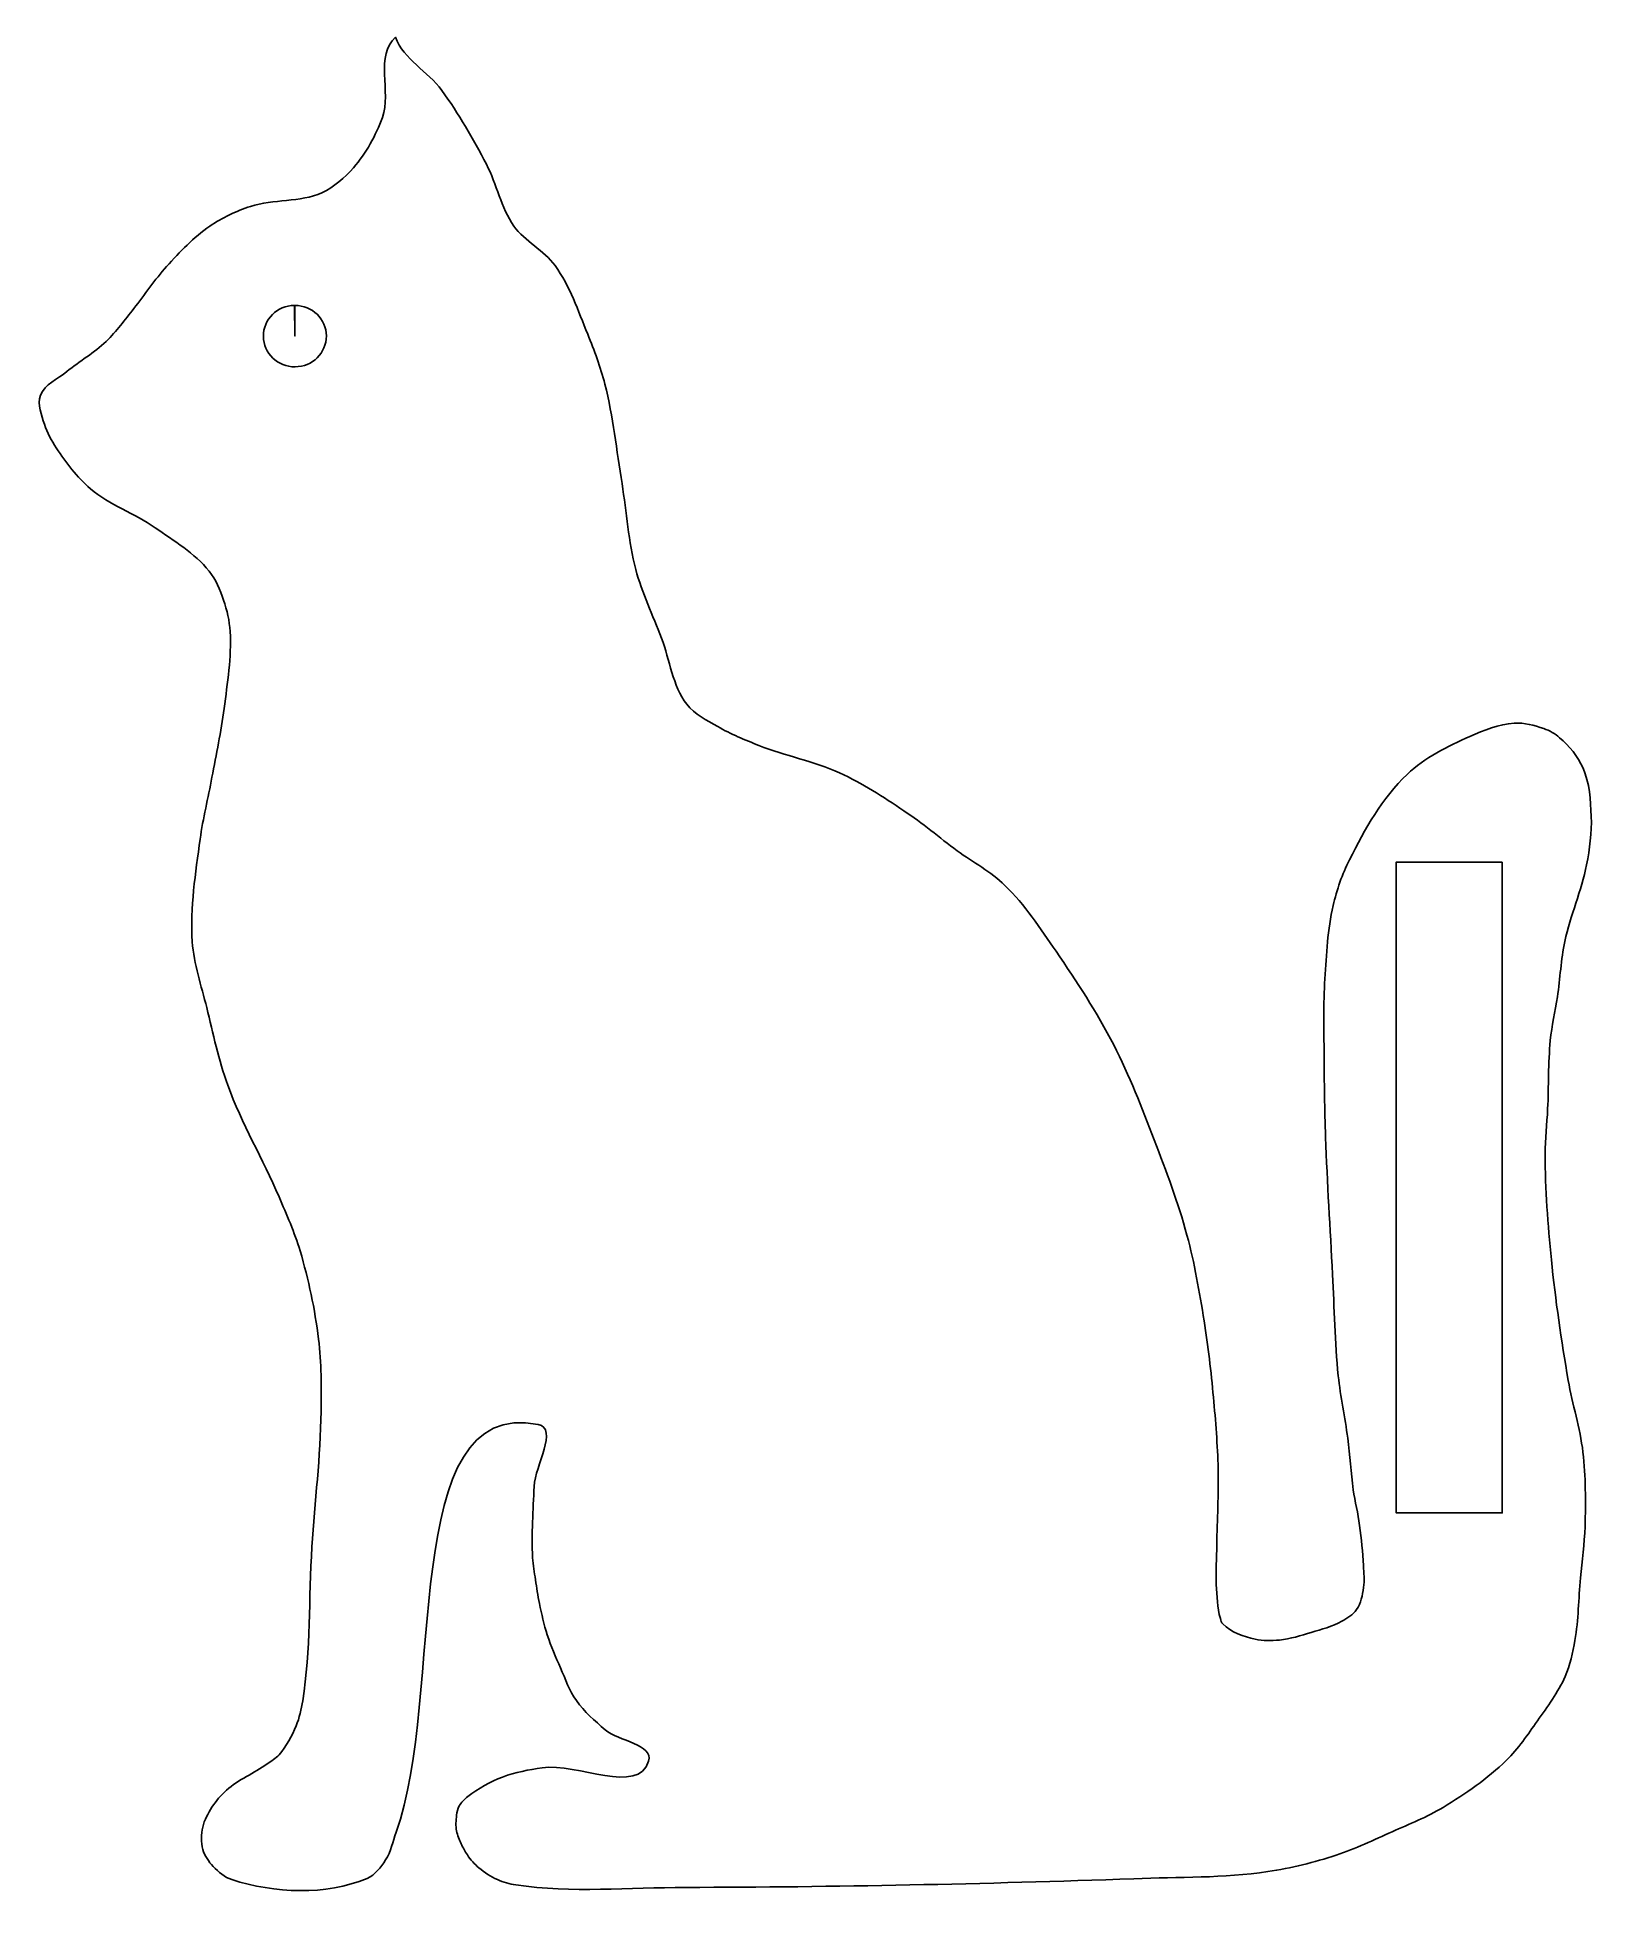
# Model space of a CAD drawing. Header units: millimetres. Extents: x 1 to 207, y 7 to 252.
import ezdxf

# ---------------------------------------------------------------- set-up
doc = ezdxf.new("R2010")
doc.units = ezdxf.units.MM
doc.layers.add('Layer_1', color=7, linetype='CONTINUOUS')

msp = doc.modelspace()

# ---------------------------------------------------------------- linework, layer by layer
at = {"layer": 'Layer_1', "color": 1}
for points in [[(48.745078, 252.274898), (48.745078, 252.274919), (48.7451, 252.274919), (48.7451, 252.274941), (48.745055, 252.274981), (48.745025, 252.274981), (48.744995, 252.274981), (48.744985, 252.274981)], [(195.04301, 143.26527), (181.04301, 143.26527), (181.04301, 57.26527), (195.04301, 57.26527)]]:
    msp.add_lwpolyline(points, close=True, dxfattribs=at)
msp.add_lwpolyline([(35.432629, 216.840561), (35.439561, 212.780342), (35.391549, 216.840273)], dxfattribs=at)
for points in [[(48.744985, 252.274981), (46.014884, 249.955996), (48.209682, 245.044309), (47.00652, 241.670359)], [(48.7539, 252.285381), (48.7504, 252.288381), (48.74309, 252.279081), (48.745, 252.274981)], [(54.85962, 245.256528), (53.030985, 247.763186), (49.833292, 249.369209), (48.745078, 252.274898)], [(48.7451, 252.274941), (48.7467, 252.279241), (48.75737, 252.282441), (48.7539, 252.285381)], [(60.760362, 235.497612), (59.001492, 238.86762), (57.099985, 242.185479), (54.85962, 245.256528)], [(47.00652, 241.670359), (46.149964, 239.268373), (44.853816, 236.971887), (43.187916, 235.041083)], [(43.187916, 235.041083), (42.029143, 233.698047), (40.628155, 232.47705), (39.015607, 231.738003)], [(64.391587, 227.327354), (62.678304, 229.765952), (62.139314, 232.855531), (60.760362, 235.497612)], [(39.015607, 231.738003), (36.104598, 230.403859), (32.621045, 230.933241), (29.581684, 229.925173)], [(29.581684, 229.925173), (27.687492, 229.296924), (25.837743, 228.446933), (24.192448, 227.317481)], [(24.192448, 227.317481), (22.046805, 225.844554), (20.249384, 223.901704), (18.49309, 221.981098)], [(69.838423, 222.107471), (68.366934, 224.146743), (65.83724, 225.269686), (64.391587, 227.327354)], [(18.49309, 221.981098), (16.905086, 220.244526), (15.628019, 218.246629), (14.146932, 216.418016)], [(74.150503, 213.029409), (72.883818, 216.13075), (71.798689, 219.390825), (69.838423, 222.107471)], [(14.146932, 216.418016), (12.960265, 214.952907), (11.872592, 213.389277), (10.510232, 212.085935)], [(35.391549, 216.840273), (33.095826, 216.813125), (31.254613, 214.979501), (31.275421, 212.741112)], [(39.603833, 212.799544), (39.594349, 215.038012), (37.7285, 216.845626), (35.432629, 216.840561)], [(10.510232, 212.085935), (8.927347, 210.571622), (6.979505, 209.487676), (5.294843, 208.087468)], [(31.275421, 212.741112), (31.296229, 210.502723), (33.171206, 208.70411), (35.467031, 208.720217)], [(35.467031, 208.720217), (37.762855, 208.736324), (39.613316, 210.561075), (39.603833, 212.799544)], [(76.420018, 206.447806), (75.842742, 208.695495), (75.027959, 210.881055), (74.150503, 213.029409)], [(5.294843, 208.087468), (4.095715, 207.090812), (2.354375, 206.422291), (1.817918, 204.95824)], [(78.689535, 193.28463), (77.959546, 197.676845), (77.527602, 202.135302), (76.420018, 206.447806)], [(1.817918, 204.95824), (1.375238, 203.750117), (1.959726, 202.36298), (2.339457, 201.133618)], [(2.339457, 201.133618), (2.683632, 200.019365), (3.264213, 198.979365), (3.904073, 198.00438)], [(3.904073, 198.00438), (5.190488, 196.04421), (6.64254, 194.13938), (8.424077, 192.61515)], [(8.424077, 192.61515), (10.952948, 190.45153), (14.24704, 189.36698), (16.974696, 187.46006)], [(80.505147, 181.93705), (79.52513, 185.6402), (79.317575, 189.50583), (78.689535, 193.28463)], [(16.974696, 187.46006), (19.474313, 185.71256), (22.188518, 184.09777), (24.102394, 181.72313)], [(83.90942, 172.85899), (82.763481, 175.88079), (81.331957, 178.81281), (80.505147, 181.93705)], [(24.102394, 181.72313), (24.996835, 180.61335), (25.546737, 179.24485), (26.014704, 177.89851)], [(26.014704, 177.89851), (26.481122, 176.55662), (26.793607, 175.14395), (26.883933, 173.72619)], [(26.883933, 173.72619), (27.099983, 170.33505), (26.516076, 166.9342), (26.088116, 163.56324)], [(87.257846, 164.12682), (85.357039, 166.59765), (85.014792, 169.94416), (83.90942, 172.85899)], [(26.088116, 163.56324), (25.700506, 160.5101), (25.042386, 157.49731), (24.485931, 154.47039)], [(91.342976, 161.17644), (89.891691, 162.02215), (88.282043, 162.79548), (87.257846, 164.12682)], [(96.789807, 158.67998), (94.934268, 159.41883), (93.068593, 160.17087), (91.342976, 161.17644)], [(190.78401, 159.87479), (187.8235, 158.56178), (184.81368, 157.08469), (182.46638, 154.85337)], [(196.62863, 161.63001), (194.59756, 161.51786), (192.6435, 160.69949), (190.78401, 159.87479)], [(200.54342, 160.91188), (199.29745, 161.36761), (197.95332, 161.70315), (196.62863, 161.63001)], [(202.64024, 159.71166), (202.03337, 160.24108), (201.29976, 160.63524), (200.54342, 160.91188)], [(205.73187, 155.69493), (205.05519, 157.24309), (203.91343, 158.60095), (202.64024, 159.71166)], [(107.45654, 155.04875), (104.04201, 156.61342), (100.27931, 157.29051), (96.789807, 158.67998)], [(115.9469, 150.05985), (113.21439, 151.87876), (110.44068, 153.6813), (107.45654, 155.04875)], [(182.46638, 154.85337), (179.17892, 151.72834), (176.89606, 147.62487), (174.853, 143.57529)], [(206.81729, 149.30073), (206.73819, 151.46117), (206.59771, 153.714), (205.73187, 155.69493)], [(24.485931, 154.47039), (23.984543, 151.74302), (23.289009, 149.0482), (22.921316, 146.29961)], [(123.01138, 144.7631), (120.64246, 146.50973), (118.39694, 148.42897), (115.9469, 150.05985)], [(206.20937, 142.92063), (206.60526, 145.01996), (206.89541, 147.16583), (206.81729, 149.30073)], [(22.921316, 146.29961), (22.320221, 141.80628), (21.561662, 137.26189), (21.878236, 132.7396)], [(129.31478, 140.19313), (127.45106, 141.99919), (125.10022, 143.22297), (123.01138, 144.7631)], [(174.853, 143.57529), (173.88767, 141.6619), (173.18732, 139.60358), (172.7046, 137.51554)], [(203.32013, 132.78861), (204.03584, 136.22688), (205.55855, 139.46949), (206.20937, 142.92063)], [(136.06184, 131.4768), (133.97011, 134.49746), (131.95332, 137.63622), (129.31478, 140.19313)], [(172.7046, 137.51554), (171.97388, 134.35475), (171.80171, 131.08379), (171.60066, 127.84587)], [(21.878236, 132.7396), (22.085409, 129.78011), (23.083375, 126.92849), (23.790544, 124.04728)], [(202.34254, 125.46337), (202.70239, 127.90034), (202.81811, 130.37691), (203.32013, 132.78861)], [(143.68628, 119.11284), (141.46005, 123.41264), (138.81837, 127.4961), (136.06184, 131.4768)], [(171.60066, 127.84587), (171.39398, 124.51728), (171.48291, 121.17638), (171.49711, 117.84141)], [(201.40864, 119.69593), (201.6026, 121.63377), (202.05805, 123.53674), (202.34254, 125.46337)], [(23.790544, 124.04728), (24.63495, 120.60692), (25.365729, 117.12108), (26.572085, 113.79035)], [(149.04401, 106.54282), (147.4087, 110.79387), (145.78046, 115.06809), (143.68628, 119.11284)], [(201.05578, 110.64848), (201.20207, 113.66304), (201.10808, 116.69283), (201.40864, 119.69593)], [(171.49711, 117.84141), (171.51261, 114.2003), (171.57691, 110.55888), (171.70317, 106.91992)], [(26.572085, 113.79035), (28.417604, 108.6949), (31.236113, 104.00263), (33.352092, 99.01342)], [(200.70997, 104.69249), (200.70797, 106.68116), (200.95939, 108.66214), (201.05578, 110.64848)], [(153.37138, 93.97279), (152.21302, 98.25006), (150.63502, 102.40693), (149.04401, 106.54282)], [(171.70317, 106.91992), (171.91317, 100.86568), (172.29766, 94.81872), (172.62016, 88.76943)], [(201.54388, 90.71968), (201.0811, 95.36256), (200.71374, 100.0266), (200.70997, 104.69249)], [(33.352092, 99.01342), (34.347891, 96.66545), (35.406711, 94.33034), (36.133633, 91.88572)], [(155.63811, 82.63917), (155.02575, 86.44288), (154.37848, 90.25406), (153.37138, 93.97279)], [(36.133633, 91.88572), (37.264151, 88.08382), (38.088047, 84.17536), (38.567481, 80.23802)], [(172.62016, 88.76943), (172.85823, 84.30384), (172.90912, 79.82265), (173.37166, 75.3747)], [(203.77694, 74.76805), (202.86615, 80.05929), (202.07641, 85.3771), (201.54388, 90.71968)], [(156.87451, 72.54193), (156.55798, 75.91801), (156.17707, 79.29139), (155.63811, 82.63917)], [(38.567481, 80.23802), (38.95298, 77.07211), (38.965415, 73.86536), (38.915171, 70.67647)], [(173.37166, 75.3747), (173.65912, 72.61036), (174.27026, 69.88827), (174.62744, 67.13207)], [(205.71657, 65.28902), (205.34634, 68.49285), (204.32404, 71.58965), (203.77694, 74.76805)], [(48.824409, 15.04566), (55.340382, 32.91798), (48.953993, 72.70781), (67.59981, 68.93801)], [(157.4927, 63.0629), (157.4174, 66.22839), (157.17008, 69.38937), (156.87451, 72.54193)], [(38.915171, 70.67647), (38.820921, 64.69472), (38.079715, 58.74062), (37.698248, 52.77031)], [(67.59981, 68.93801), (70.274821, 68.39718), (67.195477, 63.49385), (67.07827, 60.76723)], [(174.62744, 67.13207), (174.92073, 64.86885), (175.03223, 62.58358), (175.3556, 60.32446)], [(205.99478, 55.44769), (206.09491, 58.72792), (206.09328, 62.02896), (205.71657, 65.28902)], [(157.31637, 53.01899), (157.36807, 56.36708), (157.57234, 59.71536), (157.4927, 63.0629)], [(67.07827, 60.76723), (66.943186, 57.62475), (66.69808, 54.47413), (66.869027, 51.33339)], [(175.3556, 60.32446), (175.58183, 58.74395), (175.98741, 57.19215), (176.20271, 55.61011)], [(176.20271, 55.61011), (176.44295, 53.84479), (176.6083, 52.06765), (176.6976, 50.2883)], [(205.3872, 48.66143), (205.58901, 50.92358), (205.92549, 53.17761), (205.99478, 55.44769)], [(37.698248, 52.77031), (37.265154, 45.992), (37.553649, 39.13724), (36.481324, 32.43029)], [(157.24677, 47.7948), (157.15477, 49.53392), (157.28947, 51.27765), (157.31637, 53.01899)], [(66.869027, 51.33339), (66.922187, 50.35672), (67.107846, 49.39157), (67.252116, 48.42415)], [(176.6976, 50.2883), (176.7462, 49.32006), (176.86413, 48.33863), (176.7196, 47.38)], [(67.252116, 48.42415), (67.40809, 47.37825), (67.558322, 46.33022), (67.773654, 45.29491)], [(157.78494, 43.29273), (157.38039, 44.74895), (157.32657, 46.28553), (157.24677, 47.7948)], [(176.7196, 47.38), (176.56784, 46.37345), (176.37721, 45.30538), (175.79719, 44.46887)], [(204.65354, 40.40787), (205.13668, 43.12732), (205.14177, 45.91032), (205.3872, 48.66143)], [(67.773654, 45.29491), (68.065571, 43.89138), (68.375668, 42.48664), (68.816734, 41.12261)], [(175.79719, 44.46887), (175.324, 43.78643), (174.56243, 43.33538), (173.8369, 42.93136)], [(158.10477, 42.58223), (157.92286, 42.76761), (157.85446, 43.04248), (157.78494, 43.29273)], [(162.38846, 40.55557), (160.85263, 40.92503), (159.21112, 41.45473), (158.10477, 42.58223)], [(173.8369, 42.93136), (172.58663, 42.23513), (171.17623, 41.86641), (169.80563, 41.45487)], [(68.816734, 41.12261), (69.296797, 39.63798), (69.923658, 38.20325), (70.555195, 36.77645)], [(165.59427, 40.45857), (164.53063, 40.35075), (163.4279, 40.30552), (162.38846, 40.55557)], [(169.80563, 41.45487), (168.42403, 41.04003), (167.02945, 40.60406), (165.59427, 40.45857)], [(203.36966, 35.63915), (204.02704, 37.14837), (204.36559, 38.78707), (204.65354, 40.40787)], [(70.555195, 36.77645), (71.204929, 35.30854), (71.734048, 33.75569), (72.662493, 32.44615)], [(199.70141, 29.76995), (201.02926, 31.65659), (202.44835, 33.52401), (203.36966, 35.63915)], [(36.481324, 32.43029), (36.301578, 31.30606), (36.050744, 30.17783), (35.612092, 29.12721)], [(72.662493, 32.44615), (73.704555, 30.97635), (75.099049, 29.77943), (76.46597, 28.60567)], [(195.58771, 24.55582), (197.17523, 26.09882), (198.42722, 27.95956), (199.70141, 29.76995)], [(35.612092, 29.12721), (35.041558, 27.76072), (34.330441, 26.41419), (33.352092, 25.3026)], [(76.46597, 28.60567), (78.259909, 27.06523), (82.864474, 26.70349), (82.202898, 24.43336)], [(33.352092, 25.3026), (32.915565, 24.80662), (32.326366, 24.46796), (31.787474, 24.08567)], [(31.787474, 24.08567), (30.043828, 22.84873), (28.004412, 22.0196), (26.39824, 20.60874)], [(62.905959, 22.3472), (61.264275, 21.70939), (59.678909, 20.85421), (58.299538, 19.7591)], [(68.121348, 23.56413), (66.355035, 23.30541), (64.56995, 22.99368), (62.905959, 22.3472)], [(82.202898, 24.43336), (80.887117, 19.9184), (72.77448, 24.2457), (68.121348, 23.56413)], [(187.22481, 18.33538), (190.19992, 20.12953), (193.09638, 22.13435), (195.58771, 24.55582)], [(26.39824, 20.60874), (25.656825, 19.95748), (25.017993, 19.17985), (24.485931, 18.34874)], [(58.299538, 19.7591), (57.862152, 19.41185), (57.441408, 19.01014), (57.169033, 18.52259)], [(24.485931, 18.34874), (23.968753, 17.54088), (23.476758, 16.6775), (23.269006, 15.74104)], [(56.821339, 17.30566), (56.724889, 16.617), (56.699798, 15.90419), (56.821339, 15.21951)], [(57.169033, 18.52259), (56.963278, 18.15429), (56.879854, 17.72346), (56.821339, 17.30566)], [(180.50301, 15.12319), (182.76958, 16.13779), (185.09827, 17.05296), (187.22481, 18.33538)], [(23.269006, 15.74104), (23.055644, 14.7793), (23.000713, 13.73355), (23.269006, 12.78566)], [(47.433639, 11.39489), (48.1415, 12.48794), (48.378355, 13.8222), (48.824409, 15.04566)], [(56.821339, 15.21951), (56.927007, 14.62424), (57.196015, 14.06726), (57.44559, 13.51661)], [(173.11764, 12.03562), (175.65321, 12.86659), (178.06761, 14.03301), (180.50301, 15.12319)], [(23.269006, 12.78566), (23.509907, 11.93455), (24.056122, 11.17221), (24.659777, 10.52566)], [(57.44559, 13.51661), (57.674779, 13.01094), (57.92276, 12.50775), (58.243685, 12.05471)], [(24.659777, 10.52566), (25.340166, 9.79692), (26.14273, 9.08684), (27.093624, 8.78719)], [(44.999791, 8.96104), (46.057639, 9.40524), (46.809982, 10.43187), (47.433639, 11.39489)], [(58.243685, 12.05471), (58.685179, 11.43147), (59.194827, 10.84652), (59.776725, 10.35181)], [(59.776725, 10.35181), (60.511526, 9.72711), (61.331841, 9.1847), (62.210575, 8.78719)], [(146.36212, 8.9147), (152.27058, 9.12777), (158.22424, 8.9931), (164.07449, 9.84743)], [(164.07449, 9.84743), (167.14331, 10.29559), (170.1705, 11.06976), (173.11764, 12.03562)], [(27.093624, 8.78719), (32.786653, 6.99319), (39.496305, 6.65006), (44.999791, 8.96104)], [(62.210575, 8.78719), (62.979324, 8.43944), (63.809717, 8.21499), (64.644423, 8.09181)], [(64.644423, 8.09181), (72.056781, 6.99792), (79.627281, 7.74272), (87.119899, 7.76048)], [(87.119899, 7.76048), (106.871, 7.80728), (126.6238, 8.20291), (146.36212, 8.9147)]]:
    msp.add_open_spline(points, degree=3, dxfattribs=at)

doc.saveas('drawing.dxf')
